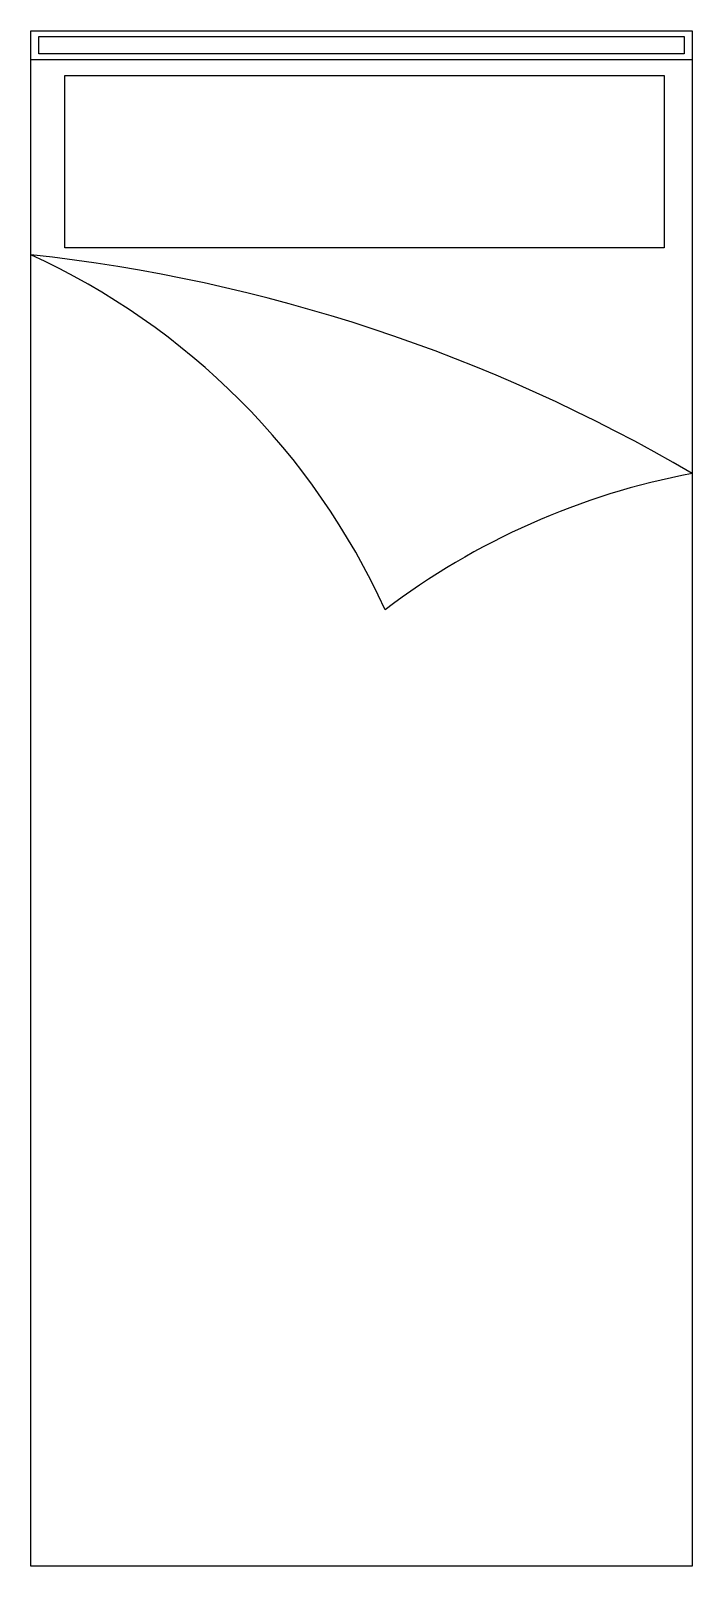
# Model space of a CAD drawing. Header units: inches. Extents: x 30055 to 31055, y 19831 to 22151.
import ezdxf

# ---------------------------------------------------------------- set-up
doc = ezdxf.new("R2010")
doc.units = ezdxf.units.IN
doc.header["$MEASUREMENT"] = 0
doc.layers.add('freecads.com', color=7, linetype='Continuous')

msp = doc.modelspace()

# ---------------------------------------------------------------- linework, layer by layer
at = {"layer": 'freecads.com', "ltscale": 0.4}
for p, q in [((30054.8, 22151.2), (31054.8, 22151.2)), ((30054.8, 19831.2), (30054.8, 22151.2)), ((30067.1, 22142.5), (31042.5, 22142.5)), ((30067.1, 22116.5), (30067.1, 22142.5)), ((31042.5, 22142.5), (31042.5, 22116.5)), ((31054.8, 22151.2), (31054.8, 19831.2)), ((31042.5, 22116.5), (30067.1, 22116.5)), ((30054.8, 22107.8), (31054.8, 22107.8)), ((31054.8, 19831.2), (30054.8, 19831.2))]:
    msp.add_line(p, q, dxfattribs=at)
at = {"layer": 'freecads.com'}
for p, q in [((30106.4, 22083.7), (31012.3, 22083.7)), ((30106.4, 21823.1), (30106.4, 22083.7)), ((31012.3, 22083.7), (31012.3, 21823.1)), ((31012.3, 21823.1), (30106.4, 21823.1))]:
    msp.add_line(p, q, dxfattribs=at)
at = {"layer": 'freecads.com', "ltscale": 0.4}
for centre, radius, start, end in [((29605.6, 20828.6), 1081.8, 24.4497, 65.4668), ((29784.8, 19317.1), 2510.1, 59.6064, 83.8258), ((31259.4, 20394.5), 1106.9, 100.653, 127.1868)]:
    msp.add_arc(centre, radius, start, end, dxfattribs=at)

doc.saveas('drawing.dxf')
